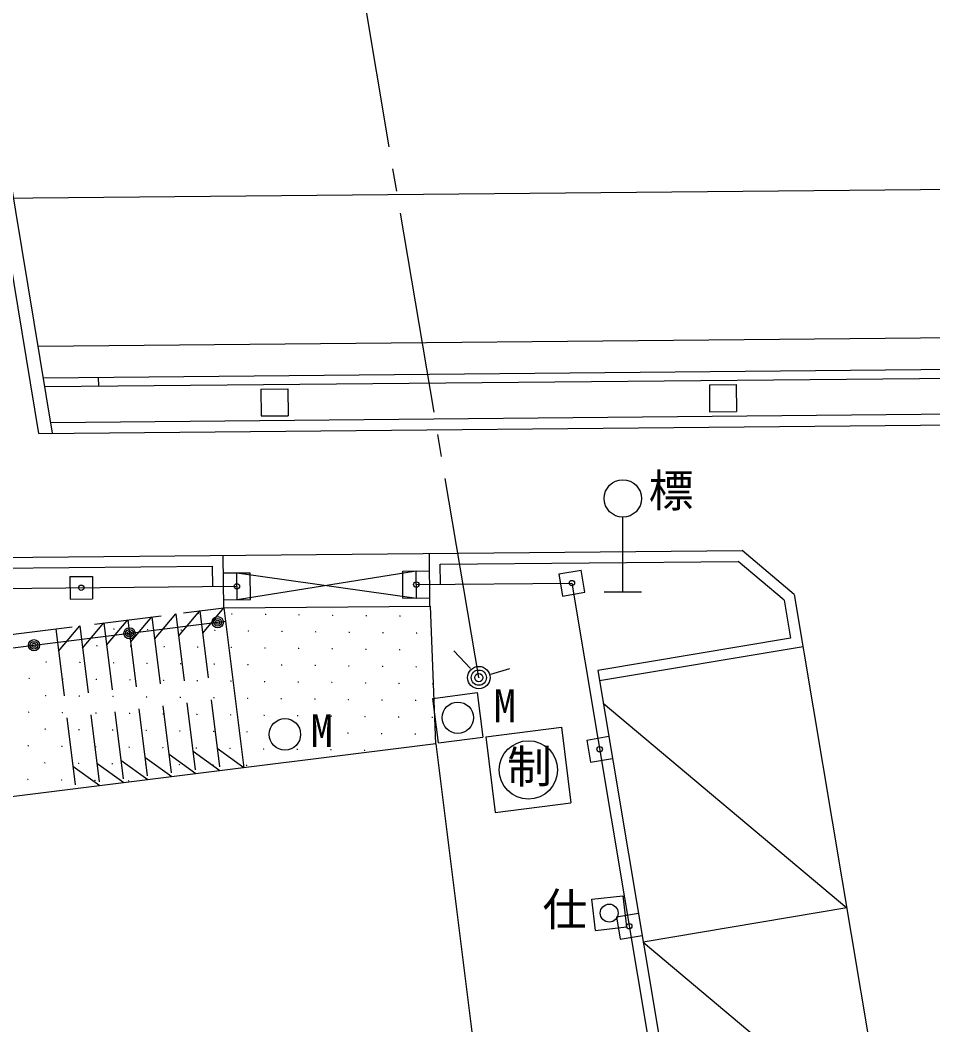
# Model space of a CAD drawing. Units: millimetres, scale not verified. Extents: x -100125 to 100125, y -69250 to 69250.
# Drawn here: x -71652 to -61474, y 4378 to 15577 of the extents above; entities that cross this region are included whole.
import ezdxf
from ezdxf.enums import TextEntityAlignment as Align

# ---------------------------------------------------------------- set-up
doc = ezdxf.new("R2010")
doc.units = ezdxf.units.MM
doc.header["$LTSCALE"] = 250
doc.linetypes.add('CHAIN2', pattern=[12, 9, -1, 1, -1])
doc.linetypes.add('DASHED3', pattern=[4, 3, -1])
for name, color, linetype in [('1-0_排水', 3, 'Continuous'), ('1-1_計画', 3, 'Continuous'), ('1-2_現況白抜', 2, 'Continuous')]:
    doc.layers.add(name, color=color, linetype=linetype)
doc.styles.add('ＭＳ ゴシック', font='')
doc.styles.get('ＭＳ ゴシック').set_extended_font_data('MS Gothic')

msp = doc.modelspace()

# ---------------------------------------------------------------- linework, layer by layer
at = {"layer": '1-0_排水'}
msp.add_line((-54489.1, 13751.6), (-72840.9, 13578.3), dxfattribs=at)
at = {"layer": '1-1_計画'}
for p, q in [((-71441.6, 10971.4), (-72534.7, 17557.3)), ((-71289.8, 10972.8), (-72358, 17409)), ((-71450.6, 11941.3), (-46129.6, 12180.5)), ((-71392.6, 11591.9), (-46126.3, 11830.5)), ((-71376, 11492), (-46125.3, 11730.5)), ((-70776, 11497.7), (-70777, 11597.7)), ((-68966.4, 11464.8), (-68666.4, 11467.6)), ((-68966.4, 11464.8), (-68963.6, 11164.8)), ((-68666.4, 11467.6), (-68663.6, 11167.6)), ((-63966.6, 11512), (-63666.6, 11514.8)), ((-63966.6, 11512), (-63963.8, 11212)), ((-63666.6, 11514.8), (-63663.8, 11214.8)), ((-71309.7, 11092.6), (-56167.1, 11235.6)), ((-63963.8, 11212), (-63663.8, 11214.8)), ((-71441.6, 10971.4), (-56046, 11116.8)), ((-68963.6, 11164.8), (-68663.6, 11167.6)), ((-64931.5, 9203.9), (-64931.5, 10037.2)), ((-73743.2, 9569.6), (-63602.6, 9665.3)), ((-67082.2, 9046.9), (-67087.7, 9632.4)), ((-63020.1, 9176.9), (-63602.6, 9665.3)), ((-69382.1, 9025.2), (-69387.6, 9610.7)), ((-66966.6, 9513.6), (-63645.8, 9544.9)), ((-63131.2, 9113.4), (-63645.8, 9544.9)), ((-73844.7, 9448.6), (-69506.5, 9489.6)), ((-69504.4, 9264.6), (-69506.5, 9489.6)), ((-69385.8, 9415.7), (-69085.8, 9418.5)), ((-67235.9, 9436), (-69233, 9117.1)), ((-69083, 9118.6), (-69085.8, 9418.5)), ((-67385.9, 9434.6), (-67085.9, 9437.4)), ((-67383, 9134.6), (-67385.9, 9434.6)), ((-67233.1, 9136), (-67235.9, 9436)), ((-66964.5, 9288.6), (-66966.6, 9513.6)), ((-65643.8, 9405.1), (-65397.2, 9446.3)), ((-65355.9, 9199.8), (-65397.2, 9446.3)), ((-71096.5, 9374.5), (-70846.6, 9376.9)), ((-70846.6, 9376.9), (-70844.2, 9126.9)), ((-65643.8, 9405.1), (-65602.5, 9158.5)), ((-78270, 9181.8), (-69234.4, 9267.1)), ((-65602.5, 9158.5), (-65355.9, 9199.8)), ((-65139.8, 9203.9), (-64723.2, 9203.9)), ((-69383, 9115.7), (-69083, 9118.6)), ((-67383, 9134.6), (-67083.1, 9137.4)), ((-63131.2, 9113.4), (-63060.2, 8689.7)), ((-63020.1, 9176.9), (-61056.5, -2553.7)), ((-69382.1, 9025.2), (-67074.8, 9047)), ((-62922.1, 8591.2), (-65190.5, 8211.5)), ((-65149.2, 7964.9), (-62435, 5681.7)), ((-65333.8, 7553.4), (-65087.3, 7594.7)), ((-65333.8, 7553.4), (-65292.6, 7306.8)), ((-65292.6, 7306.8), (-65046, 7348.1)), ((-65003.6, 5580.9), (-64757.1, 5622.1)), ((-62435, 5681.7), (-64703.5, 5302)), ((-65003.6, 5580.9), (-64962.4, 5334.3)), ((-64962.4, 5334.3), (-64715.8, 5375.6)), ((-64703.5, 5302), (-61989.3, 3018.7))]:
    msp.add_line(p, q, dxfattribs=at)
for points in [[(-69233, 9117.1), (-69235.8, 9417.1), (-67233.1, 9136)], [(-71096.5, 9374.5), (-71094.2, 9124.6), (-70844.2, 9126.9)], [(-67234.5, 9286), (-65499.9, 9302.4), (-62713.2, -7344.8)], [(-63060.2, 8689.7), (-65210.3, 8329.8), (-63324.9, -2933.5)]]:
    msp.add_lwpolyline(points, dxfattribs=at)
for centre, radius in [((-64931.5, 10245.5), 208.3), ((-69234.4, 9267.1), 30), ((-67234.5, 9286), 30), ((-65499.9, 9302.4), 30), ((-70970.4, 9250.7), 30), ((-65189.9, 7450.8), 30), ((-64859.7, 5478.2), 30)]:
    msp.add_circle(centre, radius, dxfattribs=at)
at = {"layer": '1-2_現況白抜', "linetype": 'CHAIN2'}
msp.add_line((-66537.3, 8248.6), (-67823.5, 15869.4), dxfattribs=at)
at = {"layer": '1-2_現況白抜', "linetype": 'DASHED3'}
for p, q in [((-73799.4, 8474.5), (-69379.2, 9025.6)), ((-69647.1, 8992.2), (-69424.9, 7210)), ((-70718.8, 8858.5), (-70496.6, 7076.4)), ((-70450.9, 8891.9), (-70228.7, 7109.8)), ((-70183, 8925.3), (-69960.8, 7143.2)), ((-69915, 8958.8), (-69692.8, 7176.6)), ((-71254.7, 8791.7), (-71032.5, 7009.6)), ((-70986.7, 8825.1), (-70764.5, 7043))]:
    msp.add_line(p, q, dxfattribs=at)
at = {"layer": '1-2_現況白抜'}
for p, q in [((-69884.1, 8710.4), (-69647.1, 8992.2)), ((-69665.2, 8962.7), (-69670.2, 8962.7)), ((-69667.7, 8965.2), (-69667.7, 8960.2)), ((-69616.2, 8744), (-69379.2, 9025.6)), ((-69379.2, 9025.6), (-69157, 7243.4)), ((-69292.7, 8960.3), (-69292.7, 8955.3)), ((-67017.5, 7510.2), (-67074.8, 9047)), ((-70955.7, 8576.3), (-70718.8, 8858.5)), ((-70687.8, 8609.8), (-70450.9, 8891.9)), ((-70419.9, 8643.4), (-70183, 8925.3)), ((-70152, 8676.9), (-69915, 8958.8)), ((-69445.8, 8865.8), (-69450.8, 8865.8)), ((-69448.3, 8868.3), (-69448.3, 8863.3)), ((-69290.2, 8957.8), (-69295.2, 8957.8)), ((-68915.2, 8952.9), (-68920.2, 8952.9)), ((-68917.7, 8955.4), (-68917.7, 8950.4)), ((-68540.3, 8947.9), (-68545.3, 8947.9)), ((-68542.8, 8950.4), (-68542.8, 8945.4)), ((-68165.3, 8943), (-68170.3, 8943)), ((-68167.8, 8945.5), (-68167.8, 8940.5)), ((-67790.3, 8938.1), (-67795.3, 8938.1)), ((-67792.8, 8940.6), (-67792.8, 8935.6)), ((-67415.3, 8933.2), (-67420.3, 8933.2)), ((-67417.8, 8935.7), (-67417.8, 8930.7)), ((-71223.6, 8542.8), (-70986.7, 8825.1)), ((-70980, 8792.5), (-70985, 8792.5)), ((-70982.5, 8795), (-70982.5, 8790)), ((-70605, 8787.5), (-70610, 8787.5)), ((-70607.5, 8790), (-70607.5, 8785)), ((-70429.8, 8743.1), (-70434.8, 8743.1)), ((-70432.3, 8745.6), (-70432.3, 8740.6)), ((-70230.1, 8782.6), (-70235.1, 8782.6)), ((-70232.6, 8785.1), (-70232.6, 8780.1)), ((-69855.1, 8777.7), (-69860.1, 8777.7)), ((-69857.6, 8780.2), (-69857.6, 8775.2)), ((-69480.1, 8772.8), (-69485.1, 8772.8)), ((-69482.6, 8775.3), (-69482.6, 8770.3)), ((-69105.2, 8767.8), (-69110.2, 8767.8)), ((-69107.7, 8770.3), (-69107.7, 8765.3)), ((-68730.2, 8762.9), (-68735.2, 8762.9)), ((-68732.7, 8765.4), (-68732.7, 8760.4)), ((-68355.2, 8758), (-68360.2, 8758)), ((-68357.7, 8760.5), (-68357.7, 8755.5)), ((-67980.3, 8753.1), (-67985.3, 8753.1)), ((-67982.8, 8755.6), (-67982.8, 8750.6)), ((-67605.3, 8748.2), (-67610.3, 8748.2)), ((-67607.8, 8750.7), (-67607.8, 8745.7)), ((-67230.3, 8743.2), (-67235.3, 8743.2)), ((-67232.8, 8745.7), (-67232.8, 8740.7)), ((-71544.9, 8612.4), (-71549.9, 8612.4)), ((-71547.4, 8614.9), (-71547.4, 8609.9)), ((-71494.8, 8610.3), (-71499.8, 8610.3)), ((-71497.3, 8612.8), (-71497.3, 8607.8)), ((-71169.9, 8607.4), (-71174.9, 8607.4)), ((-71172.4, 8609.9), (-71172.4, 8604.9)), ((-70795, 8602.5), (-70800, 8602.5)), ((-70797.5, 8605), (-70797.5, 8600)), ((-70420, 8597.6), (-70425, 8597.6)), ((-70422.5, 8600.1), (-70422.5, 8595.1)), ((-70045, 8592.7), (-70050, 8592.7)), ((-70047.5, 8595.2), (-70047.5, 8590.2)), ((-69670.1, 8587.7), (-69675.1, 8587.7)), ((-69672.6, 8590.2), (-69672.6, 8585.2)), ((-69295.1, 8582.8), (-69300.1, 8582.8)), ((-69297.6, 8585.3), (-69297.6, 8580.3)), ((-68920.1, 8577.9), (-68925.1, 8577.9)), ((-68922.6, 8580.4), (-68922.6, 8575.4)), ((-68545.2, 8573), (-68550.2, 8573)), ((-68547.7, 8575.5), (-68547.7, 8570.5)), ((-68170.2, 8568.1), (-68175.2, 8568.1)), ((-68172.7, 8570.6), (-68172.7, 8565.6)), ((-67795.2, 8563.1), (-67800.2, 8563.1)), ((-67797.7, 8565.6), (-67797.7, 8560.6)), ((-67420.3, 8558.2), (-67425.3, 8558.2)), ((-67422.8, 8560.7), (-67422.8, 8555.7)), ((-66815.9, 8548.9), (-66628.8, 8349.3)), ((-71359.9, 8422.4), (-71364.9, 8422.4)), ((-71362.4, 8424.9), (-71362.4, 8419.9)), ((-70984.9, 8417.5), (-70989.9, 8417.5)), ((-70987.4, 8420), (-70987.4, 8415)), ((-70610, 8412.6), (-70615, 8412.6)), ((-70612.5, 8415.1), (-70612.5, 8410.1)), ((-70235, 8407.6), (-70240, 8407.6)), ((-70237.5, 8410.1), (-70237.5, 8405.1)), ((-69860, 8402.7), (-69865, 8402.7)), ((-69862.5, 8405.2), (-69862.5, 8400.2)), ((-69487.6, 8400.3), (-69487.6, 8395.3)), ((-69485.1, 8397.8), (-69490.1, 8397.8)), ((-69110.1, 8392.9), (-69115.1, 8392.9)), ((-69112.6, 8395.4), (-69112.6, 8390.4)), ((-68735.1, 8388), (-68740.1, 8388)), ((-68737.6, 8390.5), (-68737.6, 8385.5)), ((-68360.2, 8383), (-68365.2, 8383)), ((-68362.7, 8385.5), (-68362.7, 8380.5)), ((-67985.2, 8378.1), (-67990.2, 8378.1)), ((-67987.7, 8380.6), (-67987.7, 8375.6)), ((-67610.2, 8373.2), (-67615.2, 8373.2)), ((-67612.7, 8375.7), (-67612.7, 8370.7)), ((-67235.2, 8368.3), (-67240.2, 8368.3)), ((-67237.7, 8370.8), (-67237.7, 8365.8)), ((-66404.2, 8287), (-66192.2, 8349.3)), ((-71549.8, 8237.4), (-71554.8, 8237.4)), ((-71552.3, 8239.9), (-71552.3, 8234.9)), ((-71174.9, 8232.5), (-71179.9, 8232.5)), ((-71177.4, 8235), (-71177.4, 8230)), ((-70799.9, 8227.5), (-70804.9, 8227.5)), ((-70802.4, 8230), (-70802.4, 8225)), ((-70424.9, 8222.6), (-70429.9, 8222.6)), ((-70427.4, 8225.1), (-70427.4, 8220.1)), ((-70050, 8217.7), (-70055, 8217.7)), ((-70052.5, 8220.2), (-70052.5, 8215.2)), ((-69675, 8212.8), (-69680, 8212.8)), ((-69677.5, 8215.3), (-69677.5, 8210.3)), ((-69300, 8207.9), (-69305, 8207.9)), ((-69302.5, 8210.4), (-69302.5, 8205.4)), ((-68925.1, 8202.9), (-68930.1, 8202.9)), ((-68927.6, 8205.4), (-68927.6, 8200.4)), ((-68550.1, 8198), (-68555.1, 8198)), ((-68552.6, 8200.5), (-68552.6, 8195.5)), ((-68175.1, 8193.1), (-68180.1, 8193.1)), ((-68177.6, 8195.6), (-68177.6, 8190.6)), ((-67800.2, 8188.2), (-67805.2, 8188.2)), ((-67802.7, 8190.7), (-67802.7, 8185.7)), ((-67425.2, 8183.2), (-67430.2, 8183.2)), ((-67427.7, 8185.7), (-67427.7, 8180.7)), ((-67050.2, 8178.3), (-67055.2, 8178.3)), ((-67052.7, 8180.8), (-67052.7, 8175.8)), ((-66534.8, 8248.6), (-66539.8, 8248.6)), ((-66537.3, 8251.1), (-66537.3, 8246.1)), ((-66555.6, 8081.7), (-66491.7, 7585.8)), ((-71364.8, 8047.4), (-71369.8, 8047.4)), ((-71367.3, 8049.9), (-71367.3, 8044.9)), ((-70989.8, 8042.5), (-70994.8, 8042.5)), ((-70992.3, 8045), (-70992.3, 8040)), ((-70614.9, 8037.6), (-70619.9, 8037.6)), ((-70617.4, 8040.1), (-70617.4, 8035.1)), ((-70239.9, 8032.7), (-70244.9, 8032.7)), ((-70242.4, 8035.2), (-70242.4, 8030.2)), ((-69864.9, 8027.8), (-69869.9, 8027.8)), ((-69867.4, 8030.3), (-69867.4, 8025.3)), ((-69490, 8022.8), (-69495, 8022.8)), ((-69492.5, 8025.3), (-69492.5, 8020.3)), ((-69115, 8017.9), (-69120, 8017.9)), ((-69117.5, 8020.4), (-69117.5, 8015.4)), ((-68740, 8013), (-68745, 8013)), ((-68742.5, 8015.5), (-68742.5, 8010.5)), ((-68365.1, 8008.1), (-68370.1, 8008.1)), ((-68367.6, 8010.6), (-68367.6, 8005.6)), ((-67990.1, 8003.1), (-67995.1, 8003.1)), ((-67992.6, 8005.6), (-67992.6, 8000.6)), ((-67615.1, 7998.2), (-67620.1, 7998.2)), ((-67617.6, 8000.7), (-67617.6, 7995.7)), ((-67240.2, 7993.3), (-67245.2, 7993.3)), ((-67242.7, 7995.8), (-67242.7, 7990.8)), ((-71554.8, 7862.4), (-71559.8, 7862.4)), ((-71557.3, 7864.9), (-71557.3, 7859.9)), ((-71179.8, 7857.5), (-71184.8, 7857.5)), ((-71182.3, 7860), (-71182.3, 7855)), ((-70804.8, 7852.6), (-70809.8, 7852.6)), ((-70807.3, 7855.1), (-70807.3, 7850.1)), ((-70429.9, 7847.7), (-70434.9, 7847.7)), ((-70432.4, 7850.2), (-70432.4, 7845.2)), ((-70054.9, 7842.7), (-70059.9, 7842.7)), ((-70057.4, 7845.2), (-70057.4, 7840.2)), ((-69682.4, 7840.3), (-69682.4, 7835.3)), ((-69679.9, 7837.8), (-69684.9, 7837.8)), ((-69305, 7832.9), (-69310, 7832.9)), ((-69307.5, 7835.4), (-69307.5, 7830.4)), ((-68930, 7828), (-68935, 7828)), ((-68932.5, 7830.5), (-68932.5, 7825.5)), ((-68555, 7823), (-68560, 7823)), ((-68557.5, 7825.5), (-68557.5, 7820.5)), ((-68180, 7818.1), (-68185, 7818.1)), ((-68182.5, 7820.6), (-68182.5, 7815.6)), ((-67805.1, 7813.2), (-67810.1, 7813.2)), ((-67807.6, 7815.7), (-67807.6, 7810.7)), ((-67430.1, 7808.3), (-67435.1, 7808.3)), ((-67432.6, 7810.8), (-67432.6, 7805.8)), ((-67055.1, 7803.4), (-67060.1, 7803.4)), ((-67057.6, 7805.9), (-67057.6, 7800.9)), ((-71369.7, 7672.5), (-71374.7, 7672.5)), ((-71372.2, 7675), (-71372.2, 7670)), ((-70994.8, 7667.5), (-70999.8, 7667.5)), ((-70997.3, 7670), (-70997.3, 7665)), ((-70619.8, 7662.6), (-70624.8, 7662.6)), ((-70622.3, 7665.1), (-70622.3, 7660.1)), ((-70244.8, 7657.7), (-70249.8, 7657.7)), ((-70247.3, 7660.2), (-70247.3, 7655.2)), ((-69869.9, 7652.8), (-69874.9, 7652.8)), ((-69872.4, 7655.3), (-69872.4, 7650.3)), ((-69494.9, 7647.9), (-69499.9, 7647.9)), ((-69497.4, 7650.4), (-69497.4, 7645.4)), ((-69119.9, 7642.9), (-69124.9, 7642.9)), ((-69122.4, 7645.4), (-69122.4, 7640.4)), ((-68370, 7633.1), (-68375, 7633.1)), ((-68372.5, 7635.6), (-68372.5, 7630.6)), ((-67995, 7628.2), (-68000, 7628.2)), ((-67997.5, 7630.7), (-67997.5, 7625.7)), ((-67620.1, 7623.3), (-67625.1, 7623.3)), ((-67622.6, 7625.8), (-67622.6, 7620.8)), ((-67245.1, 7618.3), (-67250.1, 7618.3)), ((-67247.6, 7620.8), (-67247.6, 7615.8)), ((-66458.7, 7589.9), (-65615.2, 7695)), ((-65615.2, 7695), (-65510.1, 6851.5)), ((-67017.5, 7510.2), (-65872.7, -1589)), ((-66987.6, 7521.8), (-66491.7, 7585.8)), ((-66458.7, 7589.9), (-66353.5, 6746.4)), ((-71559.7, 7487.4), (-71564.7, 7487.4)), ((-71562.2, 7489.9), (-71562.2, 7484.9)), ((-71184.7, 7482.5), (-71189.7, 7482.5)), ((-71187.2, 7485), (-71187.2, 7480)), ((-70809.7, 7477.6), (-70814.7, 7477.6)), ((-70812.2, 7480.1), (-70812.2, 7475.1)), ((-70434.8, 7472.7), (-70439.8, 7472.7)), ((-70437.3, 7475.2), (-70437.3, 7470.2)), ((-70059.8, 7467.8), (-70064.8, 7467.8)), ((-70062.3, 7470.3), (-70062.3, 7465.3)), ((-69692.8, 7176.6), (-69991.7, 7391.3)), ((-69424.9, 7210), (-69723.8, 7424.7)), ((-69684.8, 7462.8), (-69689.8, 7462.8)), ((-69687.3, 7465.3), (-69687.3, 7460.3)), ((-69157, 7243.4), (-69455.8, 7458.1)), ((-69309.9, 7457.9), (-69314.9, 7457.9)), ((-69312.4, 7460.4), (-69312.4, 7455.4)), ((-68934.9, 7453), (-68939.9, 7453)), ((-68937.4, 7455.5), (-68937.4, 7450.5)), ((-68559.9, 7448.1), (-68564.9, 7448.1)), ((-68562.4, 7450.6), (-68562.4, 7445.6)), ((-68185, 7443.2), (-68190, 7443.2)), ((-68187.5, 7445.7), (-68187.5, 7440.7)), ((-67810, 7438.2), (-67815, 7438.2)), ((-67812.5, 7440.7), (-67812.5, 7435.7)), ((-71374.7, 7297.5), (-71379.7, 7297.5)), ((-71377.2, 7300), (-71377.2, 7295)), ((-70999.7, 7292.6), (-71004.7, 7292.6)), ((-71002.2, 7295.1), (-71002.2, 7290.1)), ((-70496.6, 7076.4), (-70795.5, 7291.1)), ((-70624.7, 7287.7), (-70629.7, 7287.7)), ((-70627.2, 7290.2), (-70627.2, 7285.2)), ((-70228.7, 7109.8), (-70527.6, 7324.5)), ((-69960.8, 7143.2), (-70259.6, 7357.9)), ((-70249.8, 7282.7), (-70254.8, 7282.7)), ((-70252.3, 7285.2), (-70252.3, 7280.2)), ((-69877.3, 7280.3), (-69877.3, 7275.3)), ((-70764.5, 7043), (-71063.4, 7257.7)), ((-69874.8, 7277.8), (-69879.8, 7277.8)), ((-69499.8, 7272.9), (-69504.8, 7272.9)), ((-69502.3, 7275.4), (-69502.3, 7270.4)), ((-69124.9, 7268), (-69129.9, 7268)), ((-69127.4, 7270.5), (-69127.4, 7265.5)), ((-71564.6, 7112.5), (-71569.6, 7112.5)), ((-71567.1, 7115), (-71567.1, 7110)), ((-71189.6, 7107.6), (-71194.6, 7107.6)), ((-71192.1, 7110.1), (-71192.1, 7105.1)), ((-70814.7, 7102.6), (-70819.7, 7102.6)), ((-70817.2, 7105.1), (-70817.2, 7100.1)), ((-70439.7, 7097.7), (-70444.7, 7097.7)), ((-70442.2, 7100.2), (-70442.2, 7095.2)), ((-66353.5, 6746.4), (-65510.1, 6851.5)), ((-65277.4, 5777.9), (-64929.7, 5818)), ((-65237.3, 5430.2), (-65277.4, 5777.9)), ((-64929.7, 5818), (-64889.6, 5470.3)), ((-65237.3, 5430.2), (-64889.6, 5470.3))]:
    msp.add_line(p, q, dxfattribs=at)
for points in [[(-73451.3, 6706.1), (-73633.9, 8343.9), (-69360.6, 8876.7)], [(-66987.6, 7521.8), (-67051.5, 8017.7), (-66555.6, 8081.7)], [(-67017.5, 7510.2), (-73600.4, 6689.4), (-72528.2, -2426.3)]]:
    msp.add_lwpolyline(points, dxfattribs=at)
for centre, radius in [((-69448.3, 8865.8), 62.5), ((-69448.3, 8865.8), 42.5), ((-69448.3, 8865.8), 22.5), ((-70432.3, 8743.1), 62.5), ((-70432.3, 8743.1), 42.5), ((-70432.3, 8743.1), 22.5), ((-71497.3, 8610.3), 62.5), ((-71497.3, 8610.3), 42.5), ((-71497.3, 8610.3), 22.5), ((-66537.3, 8248.6), 125), ((-66537.3, 8248.6), 125), ((-66537.3, 8248.6), 85), ((-66537.3, 8248.6), 45), ((-66771.6, 7801.8), 175), ((-68699.3, 7616.5), 175), ((-65984.4, 7220.7), 325), ((-65083.5, 5624.1), 100)]:
    msp.add_circle(centre, radius, dxfattribs=at)

# ---------------------------------------------------------------- texts
at = {"layer": '1-1_計画', "color": 7, "style": 'ＭＳ ゴシック'}
msp.add_text('標', height=366.6, dxfattribs=at).set_placement((-64643.8, 10041.2), align=Align.BOTTOM_LEFT)
at = {"layer": '1-2_現況白抜', "color": 7, "style": 'ＭＳ ゴシック'}
for s, p in [('M', (-66371.5, 7641.3)), ('M', (-68412.8, 7364)), ('制', (-66221.6, 6964.8)), ('仕', (-65827.1, 5371.9))]:
    msp.add_text(s, height=366.6, dxfattribs=at).set_placement(p, align=Align.BOTTOM_LEFT)

doc.saveas('drawing.dxf')
